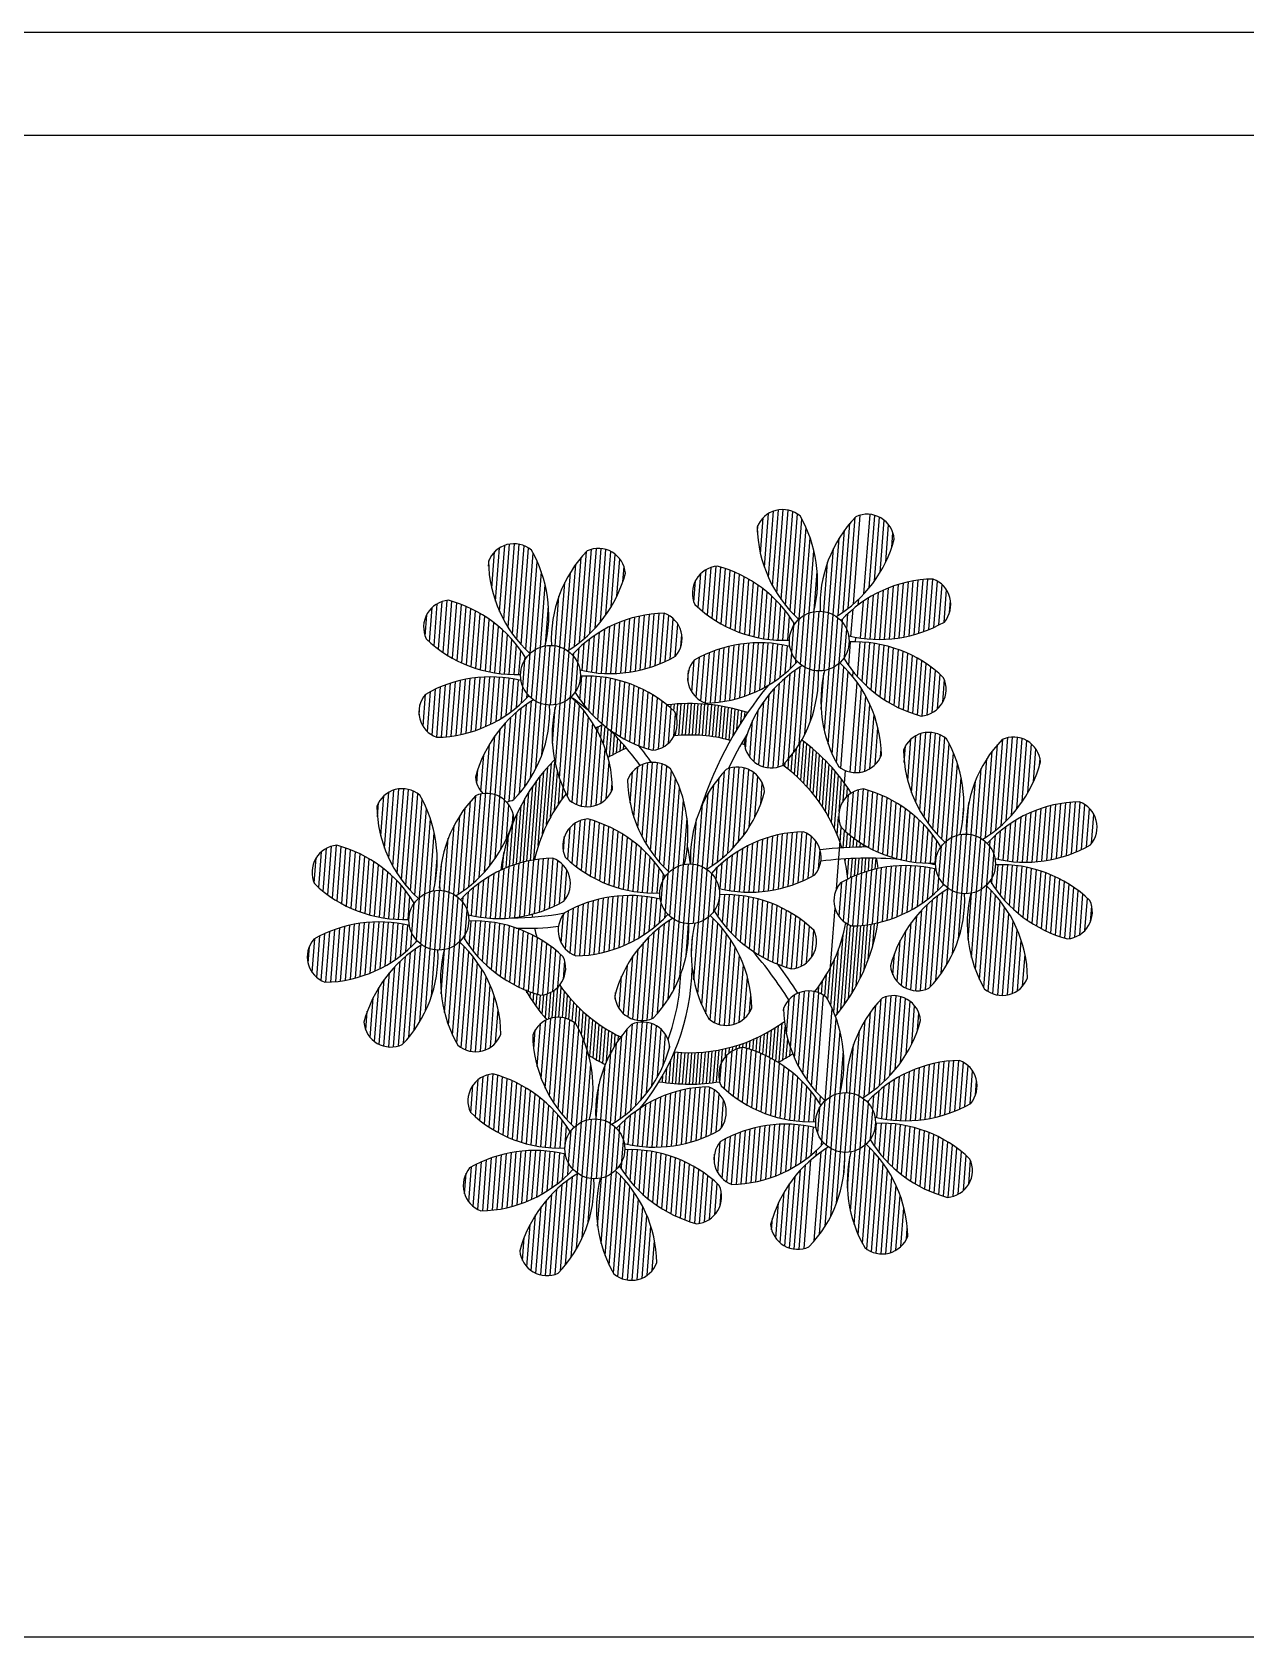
# Model space of a CAD drawing. Header units: millimetres. Extents: x 567392 to 582402, y 4512800 to 4518063.
# Drawn here: x 569325.02 to 569360.58, y 4513572.37 to 4513619.4 of the extents above; entities that cross this region are included whole.
import ezdxf

# ---------------------------------------------------------------- set-up
doc = ezdxf.new("R2010")
doc.units = ezdxf.units.MM
for name, color, linetype in [('8', 8, 'Continuous'), ('vflor2', 50, 'Continuous'), ('Vflor6', 11, 'Continuous'), ('vfolhas2', 102, 'Continuous'), ('ölçüler', 143, 'Continuous')]:
    doc.layers.add(name, color=color, linetype=linetype)
doc.layers.add('PENCERE', color=140, linetype='Continuous', lineweight=25)
pattern_1 = [(90, (-2384.839468785674, 46.38064329182482), (-0.00125, 0), [])]

# ---------------------------------------------------------------- blocks, each defined once
blk = doc.blocks.new('flor_PB_champanhe_pequena')
at = {"layer": 'vflor2'}
h = blk.add_hatch(dxfattribs=at)
h.set_pattern_fill('ANSI31', color=256, scale=0.01, angle=45, style=0)
h.set_pattern_definition(pattern_1)
h.paths.add_polyline_path([(0.0362122843439443, 0.0678674383601816, 1), (0.020724284343944, 0.0678674383601816, 1)])
h.paths.add_polyline_path([(0.0629103855694689, 0.0131997529191068, 1), (0.0783983855694692, 0.0131997529191068, 1)])
h.paths.add_polyline_path([(0.0370600301998843, -0.0559726042538245, 1), (0.0525480301998846, -0.0559726042538245, 1)])
h.paths.add_polyline_path([(-0.0077440000000001, 0, 1), (0.0077440000000001, 0, 1)])
h.paths.add_polyline_path([(-0.0117075302969192, -0.0677505437375601, 1), (-0.0271955302969195, -0.0677505437375601, 1)])
h.paths.add_polyline_path([(-0.0719995604972587, -0.0117779394837498, 1), (-0.0565115604972584, -0.0117779394837498, 1)])
h.paths.add_polyline_path([(-0.0325329002130297, 0.0537177445437607, 1), (-0.04802090021303, 0.0537177445437607, 1)])
at = {"layer": 'Vflor6'}
h = blk.add_hatch(dxfattribs=at)
h.set_pattern_fill('ANSI31', color=256, scale=0.01, angle=45, style=0)
h.set_pattern_definition(pattern_1)
h.paths.add_polyline_path([(0.0458152599721871, 0.0956916114403868, 0.5188522480408583), (0.0354571525781466, 0.1007242576767027, 0.2050299675742798), (0.0281046743571121, 0.0756028972203578, -0.1456980533780755), (0.0323948152418978, 0.0745421586619933, 0.1914907408093612)])
h.paths.add_polyline_path([(0.0604091099098696, 0.0752759357259976, 0.5188522480408574), (0.0566434402121558, 0.0861588419856787, 0.2050299675718018), (0.0336809686720708, 0.0735943448632865, -0.1456980533887188), (0.0359645009564082, 0.0698107017234496, 0.1914907408087743)])
h.paths.add_polyline_path([(0.0562924574237514, 0.0505204627315124, 0.5188522480408564), (0.0613251036602378, 0.0608785701256664, 0.2050299675708566), (0.0362037432041279, 0.0682310483468527, -0.1456980533889279), (0.0351430046455072, 0.0639409074618053, 0.1914907408077864)])
h.paths.add_polyline_path([(0.0341951908467796, 0.062654754031759, -0.1456980533834026), (0.0304115477069807, 0.0603712217476576, 0.1914907408099603), (0.0358767817097032, 0.0359266127941425, 0.5188522480408575), (0.0467596879693701, 0.0396922824918278, 0.2050299675736355)])
h.paths.add_polyline_path([(0.028831894330324, 0.0601319794999842, -0.1456980533727507), (0.0245417534457395, 0.0611927180585176, 0.1914907408112849), (0.0111213087152464, 0.0400432652799623, 0.5188522480408589), (0.0214794161092869, 0.0350106190436606, 0.2050299675741118)])
h.paths.add_polyline_path([(-0.0034725412224361, 0.0604589409943657, 0.5188522480408584), (0.0002931284752776, 0.0495760347346703, 0.2050299675742885), (0.0232556000155587, 0.0621405318573122, -0.1456980533746041), (0.0209720677314997, 0.0659241749968379, 0.1914907408124468)])
h.paths.add_polyline_path([(0.0207328254837585, 0.0675038283735508, -0.1456980533743483), (0.0217935640421772, 0.0717939692582115, 0.1914907408110567), (0.0006441112636821, 0.0852144139888509, 0.5188522480408564), (-0.0043885349728043, 0.0748563065946684, 0.2050299675744294)])
h.paths.add_polyline_path([(0.0227413778409191, 0.07308012268839599, -0.1456980533766094), (0.0265250209804355, 0.0753636549725833, 0.1914907408107975), (0.0210597869777303, 0.0998082639262208, 0.5188522480408592), (0.0101768807180633, 0.0960425942285355, 0.2050299675762766)])
h.paths.add_polyline_path([(-0.0350642158846445, 0.05944465104662999, -0.1456980533746036), (-0.0327806836005854, 0.0556610079071044, 0.1914907408124469), (-0.0083360746471044, 0.0611262419095766, 0.5188522480408579), (-0.0121017443448182, 0.07200914816927201, 0.2050299675742883)])
h.paths.add_polyline_path([(-0.0406405101994098, 0.0614532034039581, -0.1456980533727507), (-0.0363503693148252, 0.0603924648454247, 0.1914907408112851), (-0.0229299245843322, 0.0815419176239658, 0.5188522480408579), (-0.0332880319783726, 0.0865745638602818, 0.2050299675741121)])
h.paths.add_polyline_path([(-0.0460038067158653, 0.0589304288721833, -0.1456980533834029), (-0.0422201635760665, 0.0612139611562847, 0.1914907408099604), (-0.04768539757878901, 0.0856585701097999, 0.5188522480408573), (-0.0585683038384559, 0.0818929004121145, 0.2050299675736356)])
h.paths.add_polyline_path([(-0.0480123590732162, 0.05335413455714401, -0.1456980533738823), (-0.0469516205147968, 0.0576442754417905, 0.1914907408110567), (-0.0681010732932919, 0.0710647201724299, 0.5188522480408579), (-0.0731337195293236, 0.0607066127782474, 0.205029967574424)])
h.paths.add_polyline_path([(-0.0454895845414218, 0.0479908380408972, -0.1456980533768953), (-0.047773116825494, 0.0517744811804927, 0.1914907408087742), (-0.0722177257789554, 0.0463092471779447, 0.5188522480408588), (-0.0684520560812416, 0.0354263409182636, 0.2050299675742058)])
h.paths.add_polyline_path([(-0.0399132902261978, 0.0459822856835845, -0.1456980533780757), (-0.0442034311109836, 0.04704302424194901, 0.191490740809361), (-0.0576238758417276, 0.0258935714635556, 0.1707599147269966), (-0.0553848757476022, 0.0217906892691282, -0.242408198020005), (-0.0491475849626977, 0.0201491157908102, 0.0717889477016549), (-0.0472657684476872, 0.0208609252272396, 0.2050299675742797)])
h.paths.add_polyline_path([(-0.0345499937101869, 0.0485050602153463, -0.1456980533676957), (-0.0383336368495212, 0.046221527931359, 0.1914907408107977), (-0.0328684028472708, 0.0217769189777215, 0.5188522480408566), (-0.0219854965876039, 0.0255425886754068, 0.2050299675735603)])
h.paths.add_polyline_path([(-0.0124527271327679, 0.0363707689150914, 0.5188522480408564), (-0.0074200808962814, 0.0467288763092597, 0.2050299675744293), (-0.0325414413528443, 0.0540813545303915, -0.1456980533743488), (-0.033602179911263, 0.0497912136457308, 0.1914907408110567)])
h.paths.add_polyline_path([(-0.0469085848685609, 0.0160462335964695, 0.5188522480408583), (-0.0572666922626013, 0.0210788798327712, 0.2050299675741682), (-0.0646191704840923, -0.0040424806235737, -0.1456980533881453), (-0.0603290295990431, -0.0051032191820921, 0.1914907408111826)])
h.paths.add_polyline_path([(-0.06998246700009401, -0.0065652551553272, -0.1456980533672455), (-0.0661988238607696, -0.0042817228713487, 0.1914907408109121), (-0.0716640578630177, 0.0201628860822893, 0.5188522480408584), (-0.0825469641226846, 0.0163972163846182, 0.2050299675736356)])
h.paths.add_polyline_path([(-0.0920797335775205, 0.0055690361449194, 0.5188522480408582), (-0.0971123798135523, -0.0047890712492489, 0.2050299675744242), (-0.0719910193574449, -0.0121415494703666, -0.1456980533735829), (-0.07093028079903001, -0.0078514085857278, 0.1914907408109962)])
h.paths.add_polyline_path([(-0.0694682448256505, -0.0175048459866133, -0.1456980533774005), (-0.0717517771097265, -0.013721202847003, 0.1914907408087445), (-0.0961963860631841, -0.0191864368495516, 0.5188522480408589), (-0.0924307163654703, -0.0300693431092469, 0.2050299675742058)])
h.paths.add_polyline_path([(-0.0638919505104248, -0.0195133983439259, -0.1456980533881453), (-0.06818209139547401, -0.0184526597854075, 0.1914907408111826), (-0.0816025361259563, -0.0396021125639692, 0.5188522480408594), (-0.0712444287319158, -0.0446347588002709, 0.2050299675741681)])
h.paths.add_polyline_path([(-0.0585286539944231, -0.0169906238121725, -0.1456980533673264), (-0.0623122971337499, -0.0192741560961515, 0.1914907408107977), (-0.0568470631314995, -0.043718765049789, 0.5188522480408563), (-0.0459641568718325, -0.0399530953521179, 0.2050299675736356)])
h.paths.add_polyline_path([(-0.0364313874169966, -0.0291249151124191, 0.5188522480408573), (-0.0313987411805101, -0.0187668077182508, 0.2050299675744241), (-0.0565201016370723, -0.0114143294971331, -0.1456980533735829), (-0.0575808401954871, -0.0157044703817719, 0.1914907408109964)])
h.paths.add_polyline_path([(-0.0590428761688732, -0.0060510329808805, -0.1456980533776906), (-0.0567593438847906, -0.0098346761204967, 0.1914907408087445), (-0.0323147349313331, -0.0043694421179339, 0.518852248040858), (-0.0360804046290468, 0.0065134641417473, 0.2050299675742883)])
h.paths.add_polyline_path([(-0.0268600276626785, -0.0358097181715209, 0.5188522480408582), (-0.0377429339223454, -0.03957538786919201, 0.2050299675762767), (-0.0251784367999444, -0.0625378594093457, -0.1456980533766099), (-0.021394793660428, -0.0602543271251584, 0.1914907408107976)])
h.paths.add_polyline_path([(-0.0198151402837532, -0.06001508487738401, -0.1456980533785454), (-0.0155249993989549, -0.0610758234357547, 0.1914907408092589), (-0.0021045546682217, -0.0399263706573408, 0.5188522480408592), (-0.0124626620627169, -0.034893724421039, 0.2050299675741682)])
h.paths.add_polyline_path([(-0.0142388459685275, -0.0620236372346966, -0.1456980533774006), (-0.0119553136844514, -0.065807280374307, 0.1914907408087445), (0.0124892952690061, -0.0603420463717583, 0.5188522480408579), (0.0087236255712924, -0.049459140112063, 0.2050299675742059)])
h.paths.add_polyline_path([(0.0083726427833426, -0.0850975193662294, 0.5188522480408576), (0.0134052890193743, -0.07473941197206098, 0.2050299675744241), (-0.0117160714367331, -0.0673869337509434, -0.145698053386833), (-0.0127768099953517, -0.0716770746359285, 0.1914907408077262)])
h.paths.add_polyline_path([(-0.0137246237940839, -0.0729632280659827, -0.1456980533834033), (-0.0175082669338828, -0.0752467603500842, 0.1914907408099602), (-0.0120430329311603, -0.0996913693035993, 0.5188522480408571), (-0.0011601266714933, -0.0959256996059282, 0.2050299675736357)])
h.paths.add_polyline_path([(-0.0367985059256171, -0.0955747168177794, 0.5188522480408574), (-0.0264403985315767, -0.1006073630540812, 0.2050299675740007), (-0.0190879203105378, -0.0754860025977574, -0.1456980533732211), (-0.0233780611951349, -0.0744252640392178, 0.1914907408111829)])
h.paths.add_polyline_path([(-0.0513923558632996, -0.075159041103376, 0.5188522480408598), (-0.0476266861655859, -0.0860419473630572, 0.2050299675742883), (-0.0246642146253048, -0.0734774502404295, -0.1456980533751089), (-0.0269477469093677, -0.06969380710088902, 0.1914907408124169)])
h.paths.add_polyline_path([(-0.0472757033771814, -0.0504035681088908, 0.5188522480408573), (-0.0523083496136678, -0.0607616755030591, 0.2050299675744241), (-0.0271869891571057, -0.0681141537241768, -0.1456980533738825), (-0.0261262505986863, -0.0638240128395302, 0.1914907408110565)])
h.paths.add_polyline_path([(0.0370685713397, -0.0563362142404814, -0.1456980533887616), (0.038129309898326, -0.0520460733554403, 0.1914907408078464), (0.0169798571200772, -0.0386256286251552, 0.5188522480408579), (0.0119472108835908, -0.0489837360193093, 0.2050299675708513)])
h.paths.add_polyline_path([(0.0373955328341254, -0.0240317786877853, 0.5188522480408576), (0.0265126265744584, -0.0277974483854422, 0.2050299675736357), (0.03907712369704899, -0.0507599199254018, -0.1456980533834025), (0.0428607668368478, -0.0484763876413004, 0.1914907408099602)])
h.paths.add_polyline_path([(0.0444404202135046, -0.04823714539362699, -0.1456980533727509), (0.0487305610980891, -0.0492978839521604, 0.191490740811285), (0.0621510058285821, -0.0281484311736051, 0.5188522480408584), (0.0517928984345417, -0.0231157849373034, 0.2050299675741119)])
h.paths.add_polyline_path([(0.0767448557662647, -0.0485641068880085, 0.5188522480408575), (0.0729791860685509, -0.0376812006283132, 0.2050299675742885), (0.0500167145282698, -0.0502456977509551, -0.1456980533746037), (0.0523002468123289, -0.0540293408904807, 0.191490740812447)])
h.paths.add_polyline_path([(0.0726282032801464, -0.0733195798824937, 0.5188522480408579), (0.0776608495166329, -0.0629614724883112, 0.2050299675744292), (0.0525394890600701, -0.0556089942671936, -0.1456980533737491), (0.0514787505016605, -0.0598991351518387, 0.1914907408109364)])
h.paths.add_polyline_path([(0.050530936702917, -0.0611852885820306, -0.1456980533769789), (0.0467472935633931, -0.0634688208662262, 0.1914907408107975), (0.0522125275660983, -0.0879134298198636, 0.5188522480408589), (0.0630954338257652, -0.0841477601221783, 0.2050299675762016)])
h.paths.add_polyline_path([(0.0451676401867199, -0.0637080631140005, -0.1456980533786019), (0.0408774993019199, -0.0626473245556298, 0.191490740809259), (0.0274570545716415, -0.0837967773340296, 0.5188522480408579), (0.0378151619656819, -0.0888294235703455, 0.2050299675740567)])
h.paths.add_polyline_path([(0.0395913458714926, -0.0616995107566879, -0.1456980533779056), (0.0373078135874127, -0.0579158676170627, 0.1914907408087146), (0.012863204633959, -0.0633811016196262, 0.5188522480408578), (0.0166288743316727, -0.0742640078793215, 0.2050299675742059)])
h.paths.add_polyline_path([(0.0654417012410771, 0.0074728464162433, -0.1456980533743141), (0.0631581689570246, 0.0112564895557631, 0.1914907408124468), (0.0387135600030888, 0.0057912555532909, 0.5188522480408585), (0.0424792297008026, -0.0050916507063903, 0.2050299675742058)])
h.paths.add_polyline_path([(0.0428302124892071, 0.0305467285477761, 0.5188522480408574), (0.0377975662527206, 0.0201886211535936, 0.2050299675744295), (0.0629189267092834, 0.012836142932476, -0.1456980533743488), (0.0639796652677022, 0.0171262838171367, 0.1914907408110565)])
h.paths.add_polyline_path([(0.064927479066444, 0.0184124372473212, -0.145698053376529), (0.068711122205958, 0.0206959695315079, 0.1914907408109125), (0.0632458882032552, 0.045140578485146, 0.5188522480408574), (0.0523629819435883, 0.0413749087874606, 0.2050299675762767)])
h.paths.add_polyline_path([(0.0880013611981667, 0.0410239259993119, 0.5188522480408594), (0.0776432538036715, 0.0460565722356279, 0.2050299675742797), (0.07029077558263701, 0.020935211779283, -0.1456980533780755), (0.0745809164674227, 0.0198744732209185, 0.191490740809361)])
h.paths.add_polyline_path([(0.0758670698978544, 0.0189266594219762, -0.145698053377186), (0.0781506021819331, 0.0151430162823748, 0.1914907408087742), (0.1025952111353945, 0.0206082502849228, 0.5188522480408582), (0.0988295414376807, 0.0314911565446039, 0.2050299675742883)])
h.paths.add_polyline_path([(0.0984785586492763, -0.0041472227095625, 0.518852248040857), (0.1035112048857627, 0.0062108846846059, 0.2050299675744291), (0.0783898444296547, 0.0135633629057376, -0.1456980533875991), (0.0773291058710321, 0.0092732220207305, 0.1914907408077865)])
h.paths.add_polyline_path([(0.0780628829352281, -0.0187410726469324, 0.5188522480408571), (0.0889457891948951, -0.0149754029492471, 0.2050299675736356), (0.0763812920723045, 0.0079870685906841, -0.1456980533834834), (0.0725976489325033, 0.0057035363065821, 0.1914907408098456)])
h.paths.add_polyline_path([(0.0710179955558489, 0.0054642940589094, -0.1456980533727504), (0.0667278546712644, 0.0065250326174427, 0.191490740811285), (0.0533074099407713, -0.0146244201611126, 0.5188522480408584), (0.0636655173348118, -0.0196570663974143, 0.2050299675741119)])
h.paths.add_polyline_path([(0.0074084973657591, -0.0319408255660392, 0.5188522480408567), (0.018291403625426, -0.0281751558683681, 0.2050299675736355), (0.0057269065028355, -0.0052126843284227, -0.1456980533834027), (0.0019432633630366, -0.0074962166125241, 0.1914907408099604)])
h.paths.add_polyline_path([(0.027824173080262, -0.0173469756286693, 0.5188522480408598), (0.0328568193162937, -0.0069888682345009, 0.2050299675744239), (0.0077354588601863, 0.0003636099866167, -0.145698053373583), (0.0066747203017715, -0.0039265308980221, 0.1914907408109962)])
h.paths.add_polyline_path([(0.0319408255659255, 0.007408497365816001, 0.5188522480408573), (0.0281751558682117, 0.0182914036254971, 0.2050299675742058), (0.0052126843283919, 0.0057269065028635, -0.1456980533774004), (0.0074962166124679, 0.0019432633632531, 0.1914907408087446)])
h.paths.add_polyline_path([(0.0173469756286977, 0.0278241730802193, 0.5188522480408582), (0.0069888682342025, 0.0328568193165211, 0.2050299675741682), (-0.0003636099868338, 0.0077354588601761, -0.1456980533785455), (0.0039265308979645, 0.0066747203018053, 0.191490740809259)])
h.paths.add_polyline_path([(-0.0057269065028355, 0.0052126843284227, -0.1456980533672457), (-0.001943263363511, 0.0074962166124011, 0.1914907408109123), (-0.0074084973657591, 0.0319408255660392, 0.518852248040858), (-0.018291403625426, 0.0281751558683681, 0.2050299675736355)])
h.paths.add_polyline_path([(-0.0077354588601863, -0.0003636099866167, -0.1456980533735828), (-0.0066747203017715, 0.0039265308980221, 0.1914907408109962), (-0.027824173080262, 0.0173469756286693, 0.5188522480408585), (-0.0328568193167485, 0.006988868234500999, 0.2050299675744243)])
h.paths.add_polyline_path([(-0.0319408255659255, -0.0074084973658159, 0.5188522480408589), (-0.0281751558686665, -0.0182914036254971, 0.2050299675742884), (-0.0052126843283854, -0.0057269065028694, -0.1456980533751091), (-0.0074962166124483, -0.0019432633633289, 0.1914907408124172)])
h.paths.add_polyline_path([(-0.0173469756286977, -0.0278241730802193, 0.5188522480408585), (-0.0069888682346573, -0.0328568193165211, 0.2050299675740005), (0.0003636099863816, -0.0077354588601974, -0.1456980533732209), (-0.0039265308982155, -0.0066747203016577, 0.1914907408111827)])
at = {"layer": 'vfolhas2'}
h = blk.add_hatch(dxfattribs=at)
h.set_pattern_fill('ANSI31', color=256, scale=0.006999999999999999, angle=45, style=0)
h.set_pattern_definition([(90, (-2384.839468785674, 46.38064329182482), (-0.000875, 0), [])])
h.paths.add_polyline_path([(0.0114051870613246, 0.0479693348444394, 0.1076623514402526), (-0.0095815824180892, 0.0483666068242038, -0.0203935892709901), (-0.0074200808962814, 0.0467288763092597, -0.2320327880582924), (-0.0071165394662109, 0.0405338323461855, -0.0894676667331844), (0.0074940943916541, 0.0404657293013705, -0.0220861670869432)])
h.paths.add_polyline_path([(0.038361985467078, 0.0148994889062178, -0.0176337214326365), (0.0450528603528315, 0.0156391489364066, -0.0646422400122698), (0.0377975662527206, 0.0201886211535935, -0.3733074419524581), (0.0397181720688924, 0.0292164711220847, 0.09624886501661001), (0.0258880484736259, 0.0419636071322396, -0.0615204608174666), (0.0215303061406503, 0.0350725336429048, -0.1638876485303483)])
h.paths.add_polyline_path([(0.0405601954598861, 0.006964714128997, -0.061831417187168), (0.0482194847486902, 0.0102964395735898, 0.0135221209192661), (0.0475923625370349, 0.0128880722167899, 0.0224181055967973), (0.03933325313606299, 0.012105035992396, -0.0321366345924415)])
h.paths.add_polyline_path([(0.0342772692536801, -0.0227751072698579, -0.121094656529358), (0.0373955328341253, -0.0240317786877853, -0.039921252340088), (0.0400743115463383, -0.0287260322949198, 0.1373331654431562), (0.0491641888131133, -0.0037440507034893, -0.0513970358439082), (0.0424792297008026, -0.0050916507063903, -0.0605458147973776), (0.0409149362764066, -0.0044277181640662, -0.1202394008289525)])
h.paths.add_polyline_path([(0.0261753675881613, -0.0417849914316898, 0.0222237359152003), (0.0297810220364632, -0.0392966423983709, -0.0656123912004948), (0.0269927238775225, -0.031064924856092, -0.1859301319372839), (-0.0008210328699921, -0.0411456267866854, -0.0371428446571441), (-0.0041779672474042, -0.0491292170403862, 0.0801298119751432), (0.0114806648878399, -0.0479513264785748, -0.4687719351006379), (0.0169798571200772, -0.0386256286251552, -0.0720756586625347)])
h.paths.add_polyline_path([(-0.0317623661587977, -0.0261684694744893, -0.2043701409371262), (-0.0364313874169966, -0.0291249151124191, -0.0312121975224462), (-0.0405288485352945, -0.02808109352794, 0.0484364142552205), (-0.0343692849640023, -0.03535374984899, -0.2894296280741137), (-0.0268600276626785, -0.0358097181715209, -0.06526065168730699), (-0.0228847482143132, -0.0436740618272361, 0.0249708894301349), (-0.0184165641902809, -0.0457380098030841, -0.0616297735296917), (-0.0149514515113241, -0.0383417630834491, -0.1281564959502156)])
h.paths.add_polyline_path([(-0.0492499071852868, 0.0023626297979969, -0.0690053497820039), (-0.0407539350904906, 0.0057230650252195, -0.116531164368207), (-0.0338830246609643, 0.0233575970182573, -0.0692036083000827), (-0.0375608759680531, 0.0319423852245615, 0.1656918529251034)])
h.paths.add_polyline_path([(-0.0237869665299108, 0.0335829856020532, -0.0327700592948267), (-0.0191951413231645, 0.0364030664673535, 0.0207446998390377), (-0.0238390080104647, 0.0407610717412514, -0.0170736251977615), (-0.0257710615573336, 0.0420355535651652, 0.0104366830098319), (-0.0275028833373982, 0.040923425876278, -0.0620836420089277)])
at = {"layer": 'Vflor6'}
for points in [[(0.0265250209804435, 0.0753636549726338, 0.191490740810407), (0.0210597869777303, 0.0998082639262208, 0.5188522480408579), (0.0101768807180633, 0.0960425942285355, 0.2050299675741208), (0.0227413778407026, 0.073080122688566)], [(0.032394815241787, 0.0745421586619131, 0.191490740810407), (0.0458152599721871, 0.0956916114403868, 0.5188522480408579), (0.0354571525781466, 0.1007242576767027, 0.2050299675741208), (0.0281046743571096, 0.07560289722037798)], [(-0.0363503693147322, 0.0603924648454921, 0.191490740810407), (-0.0229299245843322, 0.0815419176239658, 0.5188522480408579), (-0.0332880319783726, 0.0865745638602817, 0.2050299675741208), (-0.0406405101994096, 0.061453203403957)], [(-0.0422201635760757, 0.061213961156227, 0.191490740810407), (-0.04768539757878901, 0.0856585701097998, 0.5188522480408579), (-0.0585683038384559, 0.0818929004121145, 0.2050299675741208), (-0.0460038067158166, 0.0589304288721451)], [(0.0217935640421274, 0.0717939692582803, 0.191490740810407), (0.0006441112636821, 0.0852144139888509, 0.5188522480408579), (-0.0043885349728043, 0.0748563065946684, 0.2050299675741208), (0.0207328254837194, 0.0675038283735461)], [(0.0359645009561973, 0.0698107017234833, 0.191490740810407), (0.0604091099098696, 0.0752759357259976, 0.5188522480408579), (0.0566434402121558, 0.0861588419856787, 0.2050299675741208), (0.033680968671888, 0.0735943448630536)], [(-0.0469516205148466, 0.0576442754418594, 0.191490740810407), (-0.0681010732932919, 0.0710647201724299, 0.5188522480408579), (-0.0731337195293236, 0.0607066127782474, 0.2050299675741208), (-0.0480123590732546, 0.0533541345571393)], [(-0.0327806836003219, 0.0556610079070623, 0.191490740810407), (-0.0083360746471044, 0.0611262419095766, 0.5188522480408579), (-0.0121017443448182, 0.07200914816927201, 0.2050299675741208), (-0.0350642158846313, 0.0594446510466469)], [(0.0351430046453061, 0.0639409074620829, 0.191490740810407), (0.0562924574237513, 0.0505204627315124, 0.5188522480408579), (0.0613251036602378, 0.0608785701256665, 0.2050299675741208), (0.0362037432037141, 0.0682310483468029)], [(0.0209720677312362, 0.06592417499688, 0.191490740810407), (-0.0034725412224361, 0.0604589409943657, 0.5188522480408579), (0.0002931284752776, 0.0495760347346703, 0.2050299675741208), (0.0232556000155455, 0.0621405318572954)], [(0.03041154770699, 0.0603712217477153, 0.191490740810407), (0.0358767817097032, 0.0359266127941425, 0.5188522480408579), (0.0467596879693701, 0.0396922824918278, 0.2050299675741208), (0.0341951908467309, 0.0626547540317972)], [(0.0245417534456465, 0.0611927180584502, 0.191490740810407), (0.0111213087152464, 0.0400432652799623, 0.5188522480408579), (0.0214794161092868, 0.0350106190436606, 0.2050299675741208), (0.0288318943303239, 0.0601319794999853)], [(-0.0336021799112132, 0.049791213645662, 0.191490740810407), (-0.0124527271327679, 0.0363707689150914, 0.5188522480408579), (-0.0074200808962814, 0.0467288763092597, 0.2050299675741208), (-0.0325414413528051, 0.0540813545303962)], [(-0.0477731168252831, 0.05177448118045901, 0.191490740810407), (-0.0722177257789554, 0.0463092471779447, 0.5188522480408579), (-0.0684520560812416, 0.0354263409182636, 0.2050299675741208), (-0.0454895845414285, 0.0479908380408887)], [(-0.0442034311108728, 0.0470430242420292, 0.191490740810407), (-0.0576238758417276, 0.0258935714635555, 0.1707599147233123), (-0.0553848757476772, 0.0217906892691957, 0.2050299675741208)], [(-0.0491475849626113, 0.0201491157908294, 0.0717889476984969), (-0.0472657684476872, 0.0208609252272396, 0.2050299675741208), (-0.0399132902261954, 0.0459822856835643)], [(-0.0383336368495293, 0.0462215279313085, 0.191490740810407), (-0.0328684028472708, 0.0217769189777215, 0.5188522480408579), (-0.0219854965876039, 0.0255425886754068, 0.2050299675741208), (-0.0345499937102432, 0.0485050602153905)], [(0.0687111222059684, 0.0206959695315732, 0.191490740810407), (0.0632458882032552, 0.045140578485146, 0.5188522480408579), (0.0523629819435883, 0.0413749087874607, 0.2050299675741208), (0.0649274790662275, 0.0184124372474912)], [(0.0745809164673119, 0.0198744732208383, 0.191490740810407), (0.0880013611981667, 0.0410239259993119, 0.5188522480408579), (0.0776432538036716, 0.0460565722356279, 0.2050299675741208), (0.0702907755826345, 0.0209352117793031)], [(-0.0019432633635006, 0.0074962166124664, 0.191490740810407), (-0.0074084973657591, 0.0319408255660392, 0.5188522480408579), (-0.018291403625426, 0.0281751558683681, 0.2050299675741208), (-0.0057269065027867, 0.0052126843283844)], [(0.0039265308978429, 0.0066747203017172, 0.191490740810407), (0.0173469756286977, 0.0278241730802194, 0.5188522480408579), (0.0069888682342025, 0.0328568193165211, 0.2050299675741208), (-0.0003636099868345, 0.0077354588601821)], [(0.0639796652676523, 0.0171262838172055, 0.191490740810407), (0.0428302124892071, 0.0305467285477761, 0.5188522480408579), (0.0377975662527206, 0.0201886211535936, 0.2050299675741208), (0.0629189267092443, 0.0128361429324713)], [(0.0781506021817222, 0.0151430162824085, 0.191490740810407), (0.1025952111353945, 0.0206082502849228, 0.5188522480408579), (0.0988295414376808, 0.0314911565446039, 0.2050299675741208), (0.0758670698978676, 0.018926659421993)], [(-0.0661988238607592, -0.0042817228712835, 0.191490740810407), (-0.0716640578630177, 0.0201628860822893, 0.5188522480408579), (-0.0825469641226846, 0.0163972163846182, 0.2050299675741208), (-0.0699824670000453, -0.0065652551553654)], [(-0.0603290295989609, -0.0051032191820326, 0.191490740810407), (-0.0469085848685609, 0.0160462335964695, 0.5188522480408579), (-0.0572666922626013, 0.0210788798327712, 0.2050299675741208), (-0.0646191704840931, -0.0040424806235677)], [(-0.0066747203018167, 0.0039265308980845, 0.191490740810407), (-0.027824173080262, 0.0173469756286693, 0.5188522480408579), (-0.0328568193167485, 0.006988868234500999, 0.2050299675741208), (-0.0077354588602248, -0.0003636099866213)], [(0.0074962166122532, 0.0019432633632874, 0.191490740810407), (0.0319408255659255, 0.0074084973658159, 0.5188522480408579), (0.0281751558682117, 0.0182914036254971, 0.2050299675741208), (0.0052126843283986, 0.005726906502872)], [(0.077329105870831, 0.0092732220210081, 0.191490740810407), (0.0984785586492763, -0.0041472227095625, 0.5188522480408579), (0.1035112048857627, 0.0062108846846058, 0.2050299675741208), (0.0783898444296938, 0.0135633629057424)], [(0.0631581689567611, 0.0112564895558052, 0.191490740810407), (0.0387135600030888, 0.0057912555532909, 0.5188522480408579), (0.0424792297008025, -0.0050916507063903, 0.2050299675741208), (0.0654417012410704, 0.0074728464162348)], [(-0.0709302807990753, -0.0078514085856654, 0.191490740810407), (-0.0920797335775205, 0.0055690361449194, 0.5188522480408579), (-0.0971123798135523, -0.0047890712492489, 0.2050299675741208), (-0.0719910193574833, -0.0121415494703712)], [(-0.0567593438850054, -0.0098346761204624, 0.191490740810407), (-0.0323147349313331, -0.0043694421179339, 0.5188522480408579), (-0.0360804046290468, 0.0065134641417473, 0.2050299675741208), (-0.05904287616886, -0.0060510329808636)], [(0.0667278546711714, 0.0065250326173754, 0.191490740810407), (0.0533074099407713, -0.0146244201611126, 0.5188522480408579), (0.0636655173348118, -0.0196570663974143, 0.2050299675741208), (0.0710179955558488, 0.0054642940589105)], [(0.0725976489325149, 0.0057035363066547, 0.191490740810407), (0.0780628829352281, -0.0187410726469324, 0.5188522480408579), (0.0889457891948951, -0.0149754029492471, 0.2050299675741208), (0.0763812920722558, 0.0079870685907224)], [(0.0066747203018167, -0.0039265308980845, 0.191490740810407), (0.027824173080262, -0.0173469756286693, 0.5188522480408579), (0.0328568193162937, -0.006988868234500999, 0.2050299675741208), (0.0077354588602248, 0.0003636099866213)], [(-0.0074962166127079, -0.0019432633632874, 0.191490740810407), (-0.0319408255659255, -0.0074084973658159, 0.5188522480408579), (-0.0281751558686665, -0.0182914036254971, 0.2050299675741208), (-0.0052126843283986, -0.0057269065028862)], [(-0.0039265308982976, -0.0066747203017172, 0.191490740810407), (-0.0173469756286977, -0.0278241730802194, 0.5188522480408579), (-0.0069888682346573, -0.0328568193165211, 0.2050299675741208), (0.0003636099863797, -0.0077354588601821)], [(0.0019432633630458, -0.0074962166124664, 0.191490740810407), (0.0074084973657591, -0.0319408255660392, 0.5188522480408579), (0.018291403625426, -0.0281751558683681, 0.2050299675741208), (0.0057269065027867, -0.0052126843283844)], [(-0.0575808401954419, -0.0157044703818343, 0.191490740810407), (-0.0364313874169966, -0.0291249151124191, 0.5188522480408579), (-0.0313987411805101, -0.0187668077182508, 0.2050299675741208), (-0.0565201016370338, -0.0114143294971285)], [(-0.0717517771095118, -0.0137212028470373, 0.191490740810407), (-0.0961963860631841, -0.0191864368495516, 0.5188522480408579), (-0.0924307163654703, -0.0300693431092469, 0.2050299675741208), (-0.0694682448256572, -0.0175048459866218)], [(-0.0681820913955562, -0.0184526597854671, 0.191490740810407), (-0.0816025361259563, -0.0396021125639692, 0.5188522480408579), (-0.0712444287319158, -0.0446347588002709, 0.2050299675741208), (-0.0638919505104241, -0.019513398343932)], [(-0.06231229713375799, -0.019274156096202, 0.191490740810407), (-0.0568470631314995, -0.043718765049789, 0.5188522480408579), (-0.0459641568718325, -0.0399530953521179, 0.2050299675741208), (-0.0585286539944718, -0.0169906238121342)], [(0.0428607668368386, -0.0484763876413581, 0.191490740810407), (0.0373955328341253, -0.0240317786877853, 0.5188522480408579), (0.0265126265744584, -0.0277974483854422, 0.2050299675741208), (0.0390771236970977, -0.0507599199254401)], [(0.0487305610981821, -0.049297883952093, 0.191490740810407), (0.0621510058285821, -0.0281484311736051, 0.5188522480408579), (0.0517928984345417, -0.0231157849373034, 0.2050299675741208), (0.0444404202135047, -0.0482371453936281)], [(-0.02139479366042, -0.0602543271251079, 0.191490740810407), (-0.0268600276626785, -0.0358097181715209, 0.5188522480408579), (-0.0377429339223454, -0.03957538786919201, 0.2050299675741208), (-0.0251784368001609, -0.0625378594091757)], [(-0.0155249993990765, -0.0610758234358428, 0.191490740810407), (-0.0021045546682217, -0.0399263706573407, 0.5188522480408579), (-0.0124626620627169, -0.034893724421039, 0.2050299675741208), (-0.0198151402837539, -0.060015084877378)], [(0.0381293098985225, -0.0520460733557116, 0.191490740810407), (0.0169798571200772, -0.0386256286251552, 0.5188522480408579), (0.0119472108835908, -0.0489837360193093, 0.2050299675741208), (0.0370685713401144, -0.0563362142404316)], [(0.0523002468125924, -0.0540293408905228, 0.191490740810407), (0.0767448557662647, -0.0485641068880085, 0.5188522480408579), (0.0729791860685509, -0.0376812006283132, 0.2050299675741208), (0.0500167145282831, -0.0502456977509382)], [(-0.0119553136846662, -0.0658072803742726, 0.191490740810407), (0.0124892952690061, -0.0603420463717583, 0.5188522480408579), (0.0087236255712924, -0.049459140112063, 0.2050299675741208), (-0.0142388459685208, -0.0620236372346881)], [(-0.0261262505987361, -0.0638240128394614, 0.191490740810407), (-0.0472757033771814, -0.0504035681088908, 0.5188522480408579), (-0.0523083496136678, -0.0607616755030591, 0.2050299675741208), (-0.0271869891571441, -0.0681141537241814)], [(0.0373078135876313, -0.0579158676170977, 0.191490740810407), (0.012863204633959, -0.0633811016196262, 0.5188522480408579), (0.0166288743316727, -0.0742640078793215, 0.2050299675741208), (0.0395913458714858, -0.0616995107566965)], [(0.0514787505017012, -0.0598991351518947, 0.191490740810407), (0.0726282032801464, -0.0733195798824937, 0.5188522480408579), (0.0776608495166329, -0.0629614724883112, 0.2050299675741208), (0.0525394890601092, -0.0556089942671889)], [(0.046747293563385, -0.0634688208662766, 0.191490740810407), (0.0522125275660983, -0.0879134298198636, 0.5188522480408579), (0.0630954338257652, -0.0841477601221783, 0.2050299675741208), (0.0505309367031259, -0.0611852885821946)], [(0.0408774993020416, -0.0626473245555417, 0.191490740810407), (0.0274570545716415, -0.0837967773340296, 0.5188522480408579), (0.0378151619656819, -0.0888294235703455, 0.2050299675741208), (0.0451676401867189, -0.0637080631139924)], [(-0.0269477469096273, -0.0696938071008475, 0.191490740810407), (-0.0513923558632996, -0.075159041103376, 0.5188522480408579), (-0.0476266861655859, -0.0860419473630572, 0.2050299675741208), (-0.024664214625318, -0.0734774502404463)], [(-0.0127768099955574, -0.0716770746356446, 0.191490740810407), (0.0083726427833426, -0.0850975193662294, 0.5188522480408579), (0.0134052890193743, -0.07473941197206098, 0.2050299675741208), (-0.0117160714366946, -0.0673869337509388)], [(-0.023378061195217, -0.0744252640392773, 0.191490740810407), (-0.0367985059256171, -0.0955747168177794, 0.5188522480408579), (-0.0264403985315767, -0.1006073630540811, 0.2050299675741208), (-0.0190879203105396, -0.0754860025977422)], [(-0.0175082669338735, -0.0752467603500264, 0.191490740810407), (-0.0120430329311603, -0.0996913693035993, 0.5188522480408579), (-0.0011601266714933, -0.0959256996059281, 0.2050299675741208), (-0.0137246237941327, -0.0729632280659445)]]:
    blk.add_lwpolyline(points, format="xyb", dxfattribs=at)
for centre in [(0.0284682843439441, 0.0678674383601816), (-0.0402769002130299, 0.0537177445437607), (0.070654385569469, 0.0131997529191068), (0, 0), (-0.0642555604972586, -0.0117779394837498), (0.0448040301998844, -0.0559726042538245), (-0.0194515302969194, -0.0677505437375601)]:
    blk.add_circle(centre, 0.0077440000000001, dxfattribs=at)
for centre, radius, start, end in [((-0.074013975953676, -0.0173583430224795), 0.0767814676896767, 54.91625508431427, 59.07083504966025), ((0, 0), 0.0493065449744935, 76.6256831404242, 101.205399000538), ((0, 0), 0.0493065449744935, 121.5115340465526, 123.9033587605959), ((0, 0), 0.0493065449744935, 36.33799738027885, 58.3288726389986), ((0, 0), 0.0411538175464053, 79.50791952655736, 99.95795049405226), ((0, 0), 0.0411538175464053, 74.19539634894716, 75.36368888422072), ((0, 0), 0.0411538175464053, 117.8024405362962, 125.3100982403192), ((0, 0), 0.0411538175464053, 21.22577253913686, 58.45509307424769), ((0, 0), 0.0493065449744935, 139.6216152278602, 177.2534970364124), ((0, 0), 0.0411538175464053, 145.4191794692722, 172.0062413514546), ((0, 0), 0.0493065449744935, 12.05350351411226, 15.15235648556555), ((0.0521906047656557, -0.0795602721587869), 0.0925626285785917, 83.32209860368387, 84.87573600033731), ((-0.0592821063937663, -0.0046676485084305), 0.0602098521113006, 11.88792555507924, 16.40180494133547), ((0, 0), 0.0411538175464053, 9.74341087560082, 17.10605107153499), ((0, 0), 0.0493065449744935, 324.3663226205374, 355.6451016314414), ((0, 0), 0.0411538175464053, 326.3984414371413, 353.8236213196609), ((0, 0), 0.0411538175464053, 191.7544102213577, 192.7950177506262), ((0, 0), 0.0411538175464053, 196.8647311702965, 200.238397527279), ((0, 0), 0.0493065449744935, 214.7168031332527, 225.8089426278109), ((0, 0), 0.0411538175464053, 219.484525334367, 248.696597943196), ((0, 0), 0.0411538175464053, 268.8568535746347, 310.9878080184743), ((0, 0), 0.0493065449744935, 302.0642589077389, 307.1567257298798), ((0, 0), 0.0493065449744935, 242.3459351838459, 248.0676524319175), ((0, 0), 0.0493065449744935, 265.1392401259256, 283.4644863799863)]:
    blk.add_arc(centre, radius, start, end, dxfattribs=at)
at = {"layer": 'vfolhas2'}
for centre, radius, start, end in [((0.0943437880896454, -3.17125794425e-05), 0.0958275121993926, 144.6026084069708, 166.3714877746195), ((0.0943437880896454, -3.17125794425e-05), 0.0929235121993925, 152.8823278431589, 159.0916269046299), ((-0.074013975953676, -0.0173583430224795), 0.0767814676896767, 40.15300764300421, 49.19568718878083), ((-0.0592821063937663, -0.0046676485084305), 0.0602098521113006, 38.97599677018121, 44.14251453450855), ((0.0521906047656557, -0.0795602721587869), 0.0954666285785917, 94.28782937939225, 101.6908033556896), ((0.0521906047656557, -0.0795602721587869), 0.0925626285785917, 88.95743181643897, 101.8062072444617), ((-0.0517736215888363, 0.067317247226697), 0.0773128495334258, 274.65007543444, 284.8640573066232), ((-0.0460673315142231, 0.0498470303823808), 0.0621467184775543, 271.8189023890462, 281.9059911945063), ((-0.0518867878067795, -0.0838946832174514), 0.0987468761168136, 36.29265404809188, 45.46458457733221), ((-0.0518867878067795, -0.0838946832174514), 0.1016508761168136, 36.41096477808179, 41.57548817948582), ((-0.0561610884396942, -0.0225738352240512), 0.05837322324751, 324.6409468931963, 3.35105829512421), ((-0.0538474818149553, -0.0234258399211882), 0.0531896628277871, 344.0710819208009, 2.644759055947973)]:
    blk.add_arc(centre, radius, start, end, dxfattribs=at)

msp = doc.modelspace()

# ---------------------------------------------------------------- linework, layer by layer
at = {"layer": 'PENCERE'}
msp.add_line((569240.80202317, 4513619.39891735), (569742.352500915, 4513619.39891735), dxfattribs=at)
at = {"layer": 'ölçüler'}
msp.add_lwpolyline([(569244.977052433, 4513572.371226954), (569407.7832917307, 4513572.371226954), (569407.7832917307, 4513616.371226954), (569244.977052433, 4513616.371226954)], close=True, dxfattribs=at)

# ---------------------------------------------------------------- block references
at = {"layer": '8', "xscale": 113.0970244567606, "yscale": 113.0970244567606, "zscale": 113.0970244567606, "rotation": 355.6157100470938}
msp.add_blockref('flor_PB_champanhe_pequena', (569344.279544622, 4513594.145784549), dxfattribs=at)

doc.saveas('drawing.dxf')
